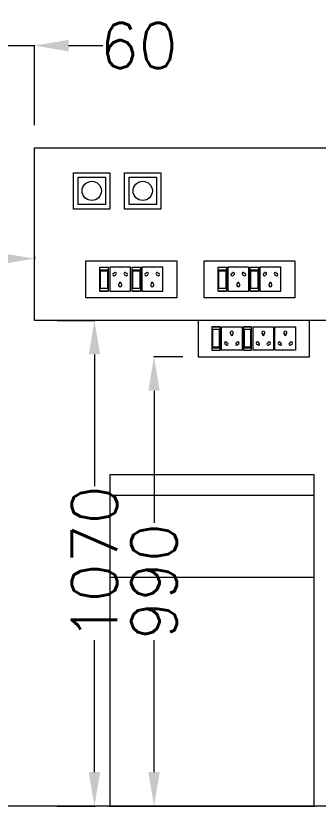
# Model space of a CAD drawing. Extents: x 3552052 to 4102982, y -707811 to -630695.
# Drawn here: x 3663993 to 3664658, y -700186 to -698445 of the extents above; entities that cross this region are included whole.
import ezdxf

# ---------------------------------------------------------------- set-up
doc = ezdxf.new("R2010")
doc.units = 0
doc.header["$LTSCALE"] = 6
doc.header["$MEASUREMENT"] = 0
doc.layers.get('Defpoints').update_dxf_attribs({"linetype": 'CONTINUOUS', "lineweight": 0})
for name, color, linetype, lineweight in [('ELE-2NOS OF 6-16 RAW POWER SOCKET', 1, 'CONTINUOUS', 0), ('ELE-3NOS 6-16A POWER SOCKET', 5, 'CONTINUOUS', 0), ('ELE-4M UPS P.SB', 3, 'CONTINUOUS', 0), ('ELE. 2N0S OF 6-16 UPS SOCKETS', 191, 'CONTINUOUS', 0), ('EQP', 6, 'CONTINUOUS', 0), ('MEP_HVAC_RA_DUCT', 1, 'CONTINUOUS', 0)]:
    doc.layers.add(name, color=color, linetype=linetype, lineweight=lineweight)
doc.styles.add('ROMANS', font='romans.shx')
doc.dimstyles.new('AEPL1', dxfattribs={"dimtxt": 100, "dimasz": 75, "dimexe": 1.25, "dimexo": 50, "dimtad": 0, "dimdec": 0, "dimtxsty": 'ROMANS', "dimcen": 2.5, "dimclrd": 7, "dimclre": 7, "dimadec": 0, "dimazin": 0, "dimtfac": 1, "dimtdec": 0, "dimtmove": 0, "dimatfit": 3, "dimfxl": 1, "dimlwd": 0, "dimlwe": 0, "dimarcsym": 0})

# ---------------------------------------------------------------- blocks, each defined once
blk = doc.blocks.new('543WYH')
at = {"layer": 'ELE-2NOS OF 6-16 RAW POWER SOCKET', "color": 30, "linetype": 'ByBlock', "lineweight": 0}
for p, q in [((-123.5, -57), (-123.5, -90.8)), ((-26.5, -57), (-123.5, -57)), ((-26.5, -57), (-123.5, -57)), ((-113, -59.8), (-113, -88)), ((-37, -59.8), (-113, -59.8)), ((-109.6, -59.8), (-109.6, -88)), ((-37, -88), (-37, -59.8)), ((-26.5, -57), (-26.5, -90.8)), ((-26.5, -90.8), (-26.5, -57)), ((-123.5, -90.8), (-26.5, -90.8)), ((-123.5, -96.4), (-26.5, -96.4)), ((-123.5, -181.4), (-123.5, -96.4)), ((-113, -88), (-37, -88)), ((-26.5, -96.4), (-26.5, -181.4)), ((-26.5, -181.4), (-123.5, -181.4)), ((-123.5, -187.1), (-123.5, -220.9)), ((-26.5, -187.1), (-123.5, -187.1)), ((-26.5, -187.1), (-123.5, -187.1)), ((-113, -189.9), (-113, -218)), ((-37, -189.9), (-113, -189.9)), ((-109.6, -189.9), (-109.6, -218)), ((-37, -218), (-37, -189.9)), ((-26.5, -187.1), (-26.5, -220.9)), ((-26.5, -220.9), (-26.5, -187.1)), ((-123.5, -220.9), (-26.5, -220.9)), ((-123.5, -311.5), (-123.5, -226.5)), ((-123.5, -226.5), (-26.5, -226.5)), ((-113, -218), (-37, -218)), ((-26.5, -226.5), (-26.5, -311.5)), ((-26.5, -311.5), (-123.5, -311.5)), ((-123.5, -402.2), (-123.5, -317.1)), ((-123.5, -317.1), (-26.5, -317.1)), ((-26.5, -317.1), (-26.5, -402.2)), ((-26.5, -402.2), (-123.5, -402.2))]:
    blk.add_line(p, q, dxfattribs=at)
blk.add_lwpolyline([(-150, 0), (-150, -459.1), (0, -459.1), (0, 0)], close=True, dxfattribs=at)
for centre, radius, start, end in [((-97.9, -119.2), 4.6, 112.6838, 345.0951), ((-93.9, -114.7), 5.7, 275.2689, 182.51), ((-97.9, -158.6), 4.6, 14.9049, 247.3162), ((-93.9, -163.1), 5.7, 177.49, 84.7311), ((-57.7, -138.9), 4.22, 71.4031, 288.5969), ((-51, -138.9), 6.62, 217.1584, 142.8416), ((-97.9, -249.3), 4.6, 112.6838, 345.0951), ((-93.9, -244.8), 5.7, 275.2689, 182.51), ((-97.9, -288.7), 4.6, 14.9049, 247.3162), ((-93.9, -293.2), 5.7, 177.49, 84.7311), ((-57.7, -269), 4.22, 71.4031, 288.5969), ((-51, -269), 6.62, 217.1584, 142.8416), ((-97.9, -339.9), 4.6, 112.6838, 345.0951), ((-93.9, -335.4), 5.7, 275.2689, 182.51), ((-57.7, -359.7), 4.22, 71.4031, 288.5969), ((-51, -359.7), 6.62, 217.1584, 142.8416), ((-97.9, -379.4), 4.6, 14.9049, 247.3162), ((-93.9, -383.9), 5.7, 177.49, 84.7311)]:
    blk.add_arc(centre, radius, start, end, dxfattribs=at)
blk = doc.blocks.new('5Y3AQY')
at = {"layer": 'ELE. 2N0S OF 6-16 UPS SOCKETS', "color": 72, "lineweight": 0}
for p, q in [((-311.5, -26.5), (-277.7, -26.5)), ((-311.5, -123.5), (-311.5, -26.5)), ((-311.5, -123.5), (-311.5, -26.5)), ((-277.7, -26.5), (-277.7, -123.5)), ((-272.1, -26.5), (-272.1, -123.5)), ((-187.1, -26.5), (-272.1, -26.5)), ((-187.1, -123.5), (-187.1, -26.5)), ((-181.4, -26.5), (-147.6, -26.5)), ((-181.4, -123.5), (-181.4, -26.5)), ((-181.4, -123.5), (-181.4, -26.5)), ((-147.6, -26.5), (-147.6, -123.5)), ((-57, -26.5), (-142, -26.5)), ((-142, -26.5), (-142, -123.5)), ((-57, -123.5), (-57, -26.5)), ((-308.7, -37), (-280.5, -37)), ((-308.7, -113), (-308.7, -37)), ((-308.7, -40.4), (-280.5, -40.4)), ((-280.5, -37), (-280.5, -113)), ((-178.6, -37), (-150.4, -37)), ((-178.6, -113), (-178.6, -37)), ((-178.6, -40.4), (-150.4, -40.4)), ((-150.4, -37), (-150.4, -113)), ((-311.5, -123.5), (-277.7, -123.5)), ((-277.7, -123.5), (-311.5, -123.5)), ((-280.5, -113), (-308.7, -113)), ((-272.1, -123.5), (-187.1, -123.5)), ((-181.4, -123.5), (-147.6, -123.5)), ((-147.6, -123.5), (-181.4, -123.5)), ((-150.4, -113), (-178.6, -113)), ((-142, -123.5), (-57, -123.5))]:
    blk.add_line(p, q, dxfattribs=at)
blk.add_lwpolyline([(-368.5, 0), (0, 0), (0, -150), (-368.5, -150)], close=True, dxfattribs=at)
for centre, radius, start, end in [((-253.8, -56.1), 5.7, 87.49, 354.7311), ((-249.3, -52.1), 4.6, 284.9049, 157.3162), ((-209.8, -52.1), 4.6, 22.6838, 255.0951), ((-205.3, -56.1), 5.7, 185.2689, 92.51), ((-123.7, -56.1), 5.7, 87.49, 354.7311), ((-119.2, -52.1), 4.6, 284.9049, 157.3162), ((-79.7, -52.1), 4.6, 22.6838, 255.0951), ((-75.2, -56.1), 5.7, 185.2689, 92.51), ((-229.6, -99), 6.62, 127.1584, 52.8416), ((-229.6, -92.3), 4.22, 341.4031, 198.5969), ((-99.5, -99), 6.62, 127.1584, 52.8416), ((-99.5, -92.3), 4.22, 341.4031, 198.5969)]:
    blk.add_arc(centre, radius, start, end, dxfattribs=at)
blk = doc.blocks.new('*D168')
at = {"layer": 'Defpoints', "color": 0, "linetype": 'ByBlock', "transparency": 16777216}
for p in [(3664410.6, -699195.7), (3664297.1, -700185.7), (3664410.6, -700185.7)]:
    blk.add_point(p, dxfattribs=at)
at = {"layer": 'ELE-4M UPS P.SB', "color": 7, "linetype": 'ByBlock', "lineweight": 0, "transparency": 16777216}
for p, q in [((3664360.6, -699195.7), (3664295.9, -699195.7)), ((3664297.1, -699270.7), (3664297.1, -699561.5)), ((3664297.1, -700110.7), (3664297.1, -699819.9)), ((3664360.6, -700185.7), (3664295.9, -700185.7))]:
    blk.add_line(p, q, dxfattribs=at)
at = {"layer": 'ELE-4M UPS P.SB', "color": 7, "linetype": 'ByBlock', "transparency": 16777216}
for points in [[(3664284.6, -699270.7), (3664309.6, -699270.7), (3664297.1, -699195.7)], [(3664284.6, -700110.7), (3664309.6, -700110.7), (3664297.1, -700185.7)]]:
    blk.add_solid(points, dxfattribs=at)
at = {"layer": 'ELE-4M UPS P.SB', "color": 0, "linetype": 'ByBlock', "transparency": 16777216, "insert": (3664297.1, -699690.7), "char_height": 100, "attachment_point": 5, "rotation": 90, "style": 'ROMANS'}
blk.add_mtext('990', dxfattribs=at)
blk = doc.blocks.new('*D169')
at = {"layer": 'Defpoints', "color": 0, "linetype": 'ByBlock', "transparency": 16777216}
for p in [(3664034.2, -699115.7), (3664034.2, -700185.7), (3664166, -700185.7)]:
    blk.add_point(p, dxfattribs=at)
at = {"layer": 'ELE-4M UPS P.SB', "color": 7, "linetype": 'ByBlock', "lineweight": 0, "transparency": 16777216}
for p, q in [((3664084.2, -699115.7), (3664167.2, -699115.7)), ((3664166, -699190.7), (3664166, -699481.1)), ((3664166, -700110.7), (3664166, -699820.4)), ((3664084.2, -700185.7), (3664167.2, -700185.7))]:
    blk.add_line(p, q, dxfattribs=at)
at = {"layer": 'ELE-4M UPS P.SB', "color": 7, "linetype": 'ByBlock', "transparency": 16777216}
for points in [[(3664153.5, -699190.7), (3664178.5, -699190.7), (3664166, -699115.7)], [(3664153.5, -700110.7), (3664178.5, -700110.7), (3664166, -700185.7)]]:
    blk.add_solid(points, dxfattribs=at)
at = {"layer": 'ELE-4M UPS P.SB', "color": 0, "linetype": 'ByBlock', "transparency": 16777216, "insert": (3664166, -699650.7), "char_height": 100, "attachment_point": 5, "rotation": 90, "style": 'ROMANS'}
blk.add_mtext('1070', dxfattribs=at)
blk = doc.blocks.new('*D172')
at = {"layer": 'Defpoints', "color": 0, "linetype": 'ByBlock', "transparency": 16777216}
for p in [(3664034.2, -698510.4), (3663974.2, -698655.7), (3664034.2, -698735.7)]:
    blk.add_point(p, dxfattribs=at)
at = {"layer": 'ELE-4M UPS P.SB', "color": 7, "linetype": 'ByBlock', "lineweight": 0, "transparency": 16777216}
for p, q in [((3663899.2, -698510.4), (3663824.2, -698510.4)), ((3663974.2, -698605.7), (3663974.2, -698509.2)), ((3663974.2, -698510.4), (3664034.2, -698510.4)), ((3664034.2, -698685.7), (3664034.2, -698509.2)), ((3664109.2, -698510.4), (3664184.2, -698510.4))]:
    blk.add_line(p, q, dxfattribs=at)
at = {"layer": 'ELE-4M UPS P.SB', "color": 7, "linetype": 'ByBlock', "transparency": 16777216}
for points in [[(3663899.2, -698497.9), (3663899.2, -698522.9), (3663974.2, -698510.4)], [(3664109.2, -698497.9), (3664109.2, -698522.9), (3664034.2, -698510.4)]]:
    blk.add_solid(points, dxfattribs=at)
at = {"layer": 'ELE-4M UPS P.SB', "color": 0, "linetype": 'ByBlock', "transparency": 16777216, "insert": (3664263.4, -698510.4), "char_height": 100, "attachment_point": 5, "style": 'ROMANS'}
blk.add_mtext('60', dxfattribs=at)
blk = doc.blocks.new('*D175')
at = {"layer": 'Defpoints', "color": 0, "linetype": 'ByBlock', "transparency": 16777216}
for p in [(3662644.2, -698925.7), (3664034.2, -698925.7), (3662644.2, -698979.6)]:
    blk.add_point(p, dxfattribs=at)
at = {"layer": 'ELE-4M UPS P.SB', "color": 7, "linetype": 'ByBlock', "lineweight": 0, "transparency": 16777216}
for p, q in [((3662644.2, -698975.7), (3662644.2, -698980.8)), ((3662719.2, -698979.6), (3663169.5, -698979.6)), ((3663959.2, -698979.6), (3663508.9, -698979.6)), ((3664034.2, -698975.7), (3664034.2, -698980.8))]:
    blk.add_line(p, q, dxfattribs=at)
at = {"layer": 'ELE-4M UPS P.SB', "color": 7, "linetype": 'ByBlock', "transparency": 16777216}
for points in [[(3662719.2, -698967.1), (3662719.2, -698992.1), (3662644.2, -698979.6)], [(3663959.2, -698967.1), (3663959.2, -698992.1), (3664034.2, -698979.6)]]:
    blk.add_solid(points, dxfattribs=at)
at = {"layer": 'ELE-4M UPS P.SB', "color": 0, "linetype": 'ByBlock', "transparency": 16777216, "insert": (3663339.2, -698979.6), "char_height": 100, "attachment_point": 5, "style": 'ROMANS'}
blk.add_mtext('1390', dxfattribs=at)

msp = doc.modelspace()

# ---------------------------------------------------------------- linework, layer by layer
at = {"layer": 'ELE-4M UPS P.SB', "color": 4, "linetype": 'ByBlock'}
msp.add_lwpolyline([(3664034.2, -698735.7), (3665499.8, -698735.7), (3665499.8, -699115.7), (3664034.2, -699115.7)], close=True, dxfattribs=at)
at = {"layer": 'ELE-4M UPS P.SB', "color": 0, "linetype": 'ByBlock'}
for points in [[(3664120.1, -698790.4), (3664200.1, -698790.4), (3664200.1, -698870.4), (3664120.1, -698870.4)], [(3664232.3, -698790.4), (3664312.3, -698790.4), (3664312.3, -698870.4), (3664232.3, -698870.4)], [(3664130.1, -698800.4), (3664190.1, -698800.4), (3664190.1, -698860.4), (3664130.1, -698860.4)], [(3664242.3, -698800.4), (3664302.3, -698800.4), (3664302.3, -698860.4), (3664242.3, -698860.4)]]:
    msp.add_lwpolyline(points, close=True, dxfattribs=at)
for centre in [(3664160.1, -698830.4), (3664272.3, -698830.4)]:
    msp.add_circle(centre, 21.2, dxfattribs=at)
at = {"layer": 'EQP', "linetype": 'ByBlock'}
for p, q in [((3664649.6, -699455.7), (3664199.6, -699455.7)), ((3664199.6, -699455.7), (3664199.6, -700185.7)), ((3664649.6, -700185.7), (3664649.6, -699455.7)), ((3664649.6, -699501.3), (3664199.6, -699501.3)), ((3664649.6, -699682), (3664199.6, -699682)), ((3664199.6, -700185.7), (3664649.6, -700185.7))]:
    msp.add_line(p, q, dxfattribs=at)
at = {"layer": 'MEP_HVAC_RA_DUCT', "color": 8, "linetype": 'ByBlock'}
msp.add_lwpolyline([(3667204.2, -700185.7), (3660644.2, -700185.7)], dxfattribs=at)

# ---------------------------------------------------------------- block references
at = {"layer": 'ELE-3NOS 6-16A POWER SOCKET', "color": 254, "linetype": 'ByBlock', "true_color": 0xdebad0, "xscale": 0.5333333333333333, "yscale": 0.5333333333333333, "zscale": 0.5333333333333333, "rotation": 90}
msp.add_blockref('543WYH', (3664394.2, -699115.7), dxfattribs=at)
at = {"layer": 'ELE. 2N0S OF 6-16 UPS SOCKETS', "color": 3, "linetype": 'ByBlock', "xscale": 0.5427728613564214, "yscale": 0.5427728613564214, "zscale": 0.5427728613564214}
for p in [(3664347.2, -698984.3), (3664607.2, -698984.3)]:
    msp.add_blockref('5Y3AQY', p, dxfattribs=at)

# ---------------------------------------------------------------- dimensions: what is measured, and where the dimension line sits
at = {"layer": 'ELE-4M UPS P.SB', "color": 0, "linetype": 'ByBlock'}
for base, p1, p2, picture, middle in [((3664034.2, -698510.4), (3663974.2, -698655.7), (3664034.2, -698735.7), '*D172', (3664263.4, -698510.4)), ((3662644.2, -698979.6), (3664034.2, -698925.7), (3662644.2, -698925.7), '*D175', (3663339.2, -698979.6))]:
    dim = msp.add_linear_dim(base=base, p1=p1, p2=p2, dimstyle='AEPL1', dxfattribs=at)
    dim.commit()
    dim.dimension.update_dxf_attribs({"geometry": picture, "text_midpoint": middle})
for base, p1, p2, picture, middle in [((3664166, -700185.7), (3664034.2, -699115.7), (3664034.2, -700185.7), '*D169', (3664166, -699650.7)), ((3664297.1, -700185.7), (3664410.6, -699195.7), (3664410.6, -700185.7), '*D168', (3664297.1, -699690.7))]:
    dim = msp.add_linear_dim(base=base, p1=p1, p2=p2, angle=90, dimstyle='AEPL1', dxfattribs=at)
    dim.commit()
    dim.dimension.update_dxf_attribs({"geometry": picture, "text_midpoint": middle})

doc.saveas('drawing.dxf')
